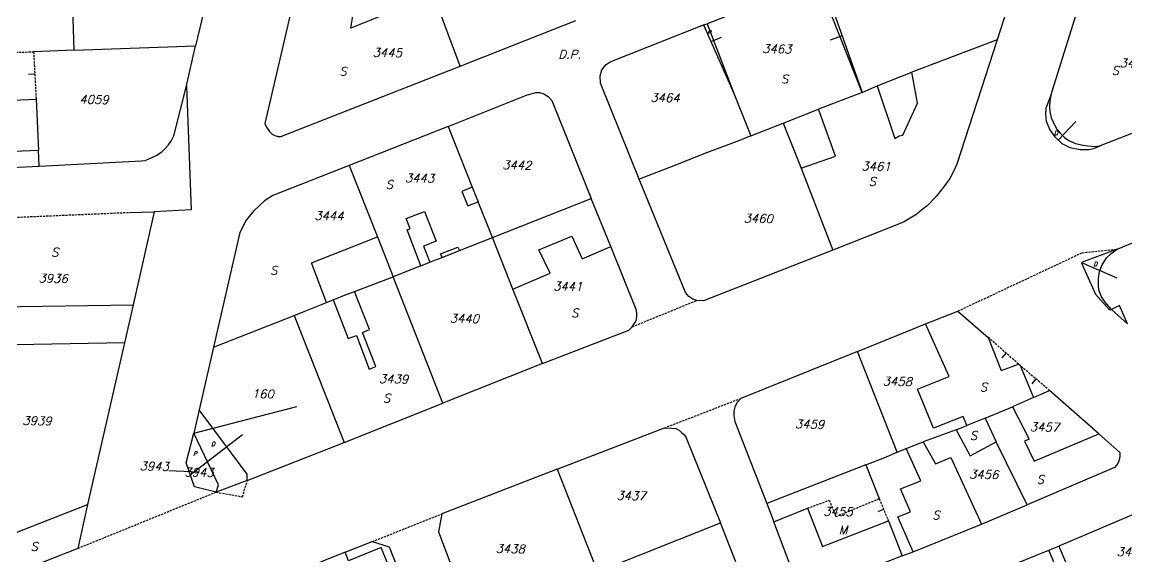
# Model space of a CAD drawing. Extents: x -334462 to -332769, y -29481 to -26664.
# Drawn here: x -334033.1 to -333903.9, y -28923.2 to -28860.6 of the extents above; entities that cross this region are included whole.
import ezdxf
from ezdxf.enums import TextEntityAlignment as Align

# ---------------------------------------------------------------- set-up
doc = ezdxf.new("R2010")
doc.units = 0
doc.header["$MEASUREMENT"] = 0
doc.linetypes.add('HIDDEN', pattern=[0.375, 0.25, -0.125])
for name, color, linetype in [('17', 7, 'CONTINUOUS'), ('18', 7, 'CONTINUOUS'), ('20', 7, 'CONTINUOUS'), ('DP$DIVIDING$LINE', 7, 'CONTINUOUS'), ('EASEMENT$BOUNDA$', 7, 'CONTINUOUS'), ('ENC$$ST$$A$$TEXT', 7, 'CONTINUOUS'), ('ENCRO$$AREA$TEXT', 7, 'CONTINUOUS'), ('ENCROACHED$WALL', 7, 'CONTINUOUS'), ('OUTER$FRAME', 7, 'CONTINUOUS'), ('PARCEL$BOUNDARY', 7, 'CONTINUOUS'), ('PARCEL$NUMBER', 7, 'CONTINUOUS'), ('STRUC$$FOOTPRINT', 7, 'CONTINUOUS')]:
    doc.layers.add(name, color=color, linetype=linetype)
doc.styles.add('ITALICT', font='ITALICT', dxfattribs={"height": 0.2})

msp = doc.modelspace()

# ---------------------------------------------------------------- linework, layer by layer
at = {"layer": '17', "color": 1, "linetype": 'Continuous'}
msp.add_line((-334031.59, -28866.72), (-334032.34, -28866.76), dxfattribs=at)
at = {"layer": '18', "color": 1, "linetype": 'Continuous'}
for p, q in [((-333917.99, -28899.37), (-333918.49, -28899.94)), ((-333914.5, -28902.4), (-333914.99, -28902.97)), ((-333932.31, -28917.68), (-333933, -28917.97))]:
    msp.add_line(p, q, dxfattribs=at)
at = {"layer": 'DP$DIVIDING$LINE', "color": 30, "linetype": 'HIDDEN'}
for p, q in [((-333961.72, -28896.31), (-333954.15, -28893.21)), ((-333957.94, -28908.13), (-333949.01, -28904.69)), ((-334026.54, -28922.24), (-334010.39, -28915.66)), ((-333992.12, -28921.45), (-333983.98, -28918.21))]:
    msp.add_line(p, q, dxfattribs=at)
for points in [[(-333923.61, -28894.46), (-333909.1, -28887.64), (-333904.99, -28887.2)], [(-334010.39, -28915.66), (-334007.29, -28916.2), (-334006.73, -28914.28)]]:
    msp.add_lwpolyline(points, dxfattribs=at)
at = {"layer": 'EASEMENT$BOUNDA$', "color": 3, "linetype": 'HIDDEN'}
msp.add_lwpolyline([(-333941.22, -28917.55), (-333938.66, -28916.61), (-333937.89, -28918.53), (-333932.83, -28916.42)], dxfattribs=at)
at = {"layer": 'ENC$$ST$$A$$TEXT', "color": 1, "linetype": 'Continuous'}
for p, q in [((-333952.49, -28862.92), (-333951.28, -28862.41)), ((-333937.15, -28862.24), (-333938.56, -28862.74)), ((-333911.88, -28874.46), (-333909.83, -28872.26)), ((-333909.18, -28888.78), (-333905.04, -28890.56))]:
    msp.add_line(p, q, dxfattribs=at)
at = {"layer": 'ENCRO$$AREA$TEXT', "color": 5, "linetype": 'Continuous'}
for p, q in [((-334013, -28908.75), (-334000.95, -28905.62)), ((-334013.41, -28913.63), (-334007.28, -28908.91))]:
    msp.add_line(p, q, dxfattribs=at)
at = {"layer": 'ENCROACHED$WALL', "color": 5, "linetype": 'Continuous'}
for p, q in [((-334012.36, -28906.04), (-334013, -28908.75)), ((-334006.73, -28914.28), (-334010.39, -28915.66))]:
    msp.add_line(p, q, dxfattribs=at)
at = {"layer": 'OUTER$FRAME', "color": 2, "linetype": 'Continuous'}
msp.add_line((-334012.37, -28913.34), (-334015.91, -28913.16), dxfattribs=at)
at = {"layer": 'PARCEL$BOUNDARY', "color": 7, "linetype": 'Continuous'}
for p, q in [((-333913.44, -28845.33), (-333919.03, -28862.69)), ((-334027, -28863.92), (-334027.41, -28850.67)), ((-333939.99, -28855.77), (-333952.96, -28860.82)), ((-333934.82, -28868.88), (-333939.99, -28855.77)), ((-333912.76, -28869.22), (-333908.52, -28855.69)), ((-333981.82, -28865.79), (-333984.97, -28857.39)), ((-333981.82, -28865.79), (-333968.31, -28860.44)), ((-333953.37, -28860.97), (-333952.96, -28860.82)), ((-333952.96, -28860.82), (-333949.8, -28869.08)), ((-333919.03, -28862.69), (-333929.02, -28866.51)), ((-334027, -28863.92), (-334031.72, -28864.11)), ((-334027, -28863.92), (-334012.8, -28863.41)), ((-334013.84, -28868.11), (-334012.8, -28863.41)), ((-333933.05, -28868.11), (-333929.02, -28866.51)), ((-333934.82, -28868.88), (-333933.05, -28868.11)), ((-333949.8, -28869.08), (-333947.83, -28873.95)), ((-333934.82, -28868.88), (-333939.92, -28870.81)), ((-333906.75, -28875.01), (-333889.74, -28868.33)), ((-334031.44, -28869.64), (-334031.14, -28875.61)), ((-333944.06, -28872.45), (-333939.92, -28870.81)), ((-333983.23, -28872.84), (-333994.8, -28877.42)), ((-333983.23, -28872.84), (-333980.42, -28879.97)), ((-333947.83, -28873.95), (-333944.06, -28872.45)), ((-333944.06, -28872.45), (-333941.95, -28877.74)), ((-334031.08, -28877.49), (-334031.14, -28875.61)), ((-334048.86, -28878.41), (-334031.08, -28877.49)), ((-333994.8, -28877.42), (-333991.49, -28885.77)), ((-333941.95, -28877.74), (-333938.23, -28887.32)), ((-333980.42, -28879.97), (-333979.74, -28881.66)), ((-333978.07, -28885.85), (-333979.74, -28881.66)), ((-333978.07, -28885.85), (-333966.51, -28881.28)), ((-333964.22, -28886.89), (-333966.51, -28881.28)), ((-334020.5, -28882.91), (-334017.62, -28882.85)), ((-334017.62, -28882.85), (-334020.07, -28893.72)), ((-333991.49, -28885.77), (-333989.67, -28890.44)), ((-333981.93, -28887.39), (-333978.07, -28885.85)), ((-333975.69, -28891.89), (-333978.07, -28885.85)), ((-333904.99, -28887.2), (-333902.52, -28886.2)), ((-333983.95, -28888.19), (-333981.93, -28887.39)), ((-333986.44, -28889.17), (-333985.38, -28888.75)), ((-333986.44, -28889.17), (-333989.67, -28890.44)), ((-333983.86, -28905.24), (-333989.67, -28890.44)), ((-333972.19, -28900.61), (-333975.69, -28891.89)), ((-334020.07, -28893.72), (-334021.08, -28898.19)), ((-333997.47, -28893.46), (-333996.7, -28893.15)), ((-334010.68, -28898.67), (-334001.25, -28894.97)), ((-334001.25, -28894.97), (-333995.42, -28909.85)), ((-333927.4, -28895.97), (-333923.61, -28894.46)), ((-333923.61, -28894.46), (-333920.07, -28897.54)), ((-333903.77, -28895.95), (-333905.65, -28894.29)), ((-333935.35, -28899.19), (-333927.4, -28895.97)), ((-334021.08, -28898.19), (-334039.04, -28898.51)), ((-334021.08, -28898.19), (-334025.44, -28917.09)), ((-334010.68, -28898.67), (-334012.36, -28906.04)), ((-333935.35, -28899.19), (-333949.01, -28904.69)), ((-333930.71, -28910.99), (-333935.35, -28899.19)), ((-333972.19, -28900.61), (-333983.86, -28905.24)), ((-333916.32, -28900.85), (-333916.53, -28900.67)), ((-333914.76, -28904.6), (-333912.89, -28903.78)), ((-333907.15, -28908.84), (-333912.89, -28903.78)), ((-333995.42, -28909.85), (-333983.86, -28905.24)), ((-333920.45, -28906.99), (-333917.25, -28905.69)), ((-333914.76, -28904.6), (-333917.25, -28905.69)), ((-333920.45, -28906.99), (-333922.58, -28907.85)), ((-333920.45, -28906.99), (-333919.13, -28909.76)), ((-333970.49, -28912.96), (-333957.94, -28908.13)), ((-333923.81, -28908.35), (-333922.58, -28907.85)), ((-333923.81, -28908.35), (-333927.67, -28909.78)), ((-334006.73, -28914.28), (-333995.42, -28909.85)), ((-333930.71, -28910.99), (-333929.67, -28910.55)), ((-333929.67, -28910.55), (-333927.67, -28909.78)), ((-333915.52, -28917.13), (-333919.13, -28909.76)), ((-333970.49, -28912.96), (-333983.98, -28918.21)), ((-333970.49, -28912.96), (-333965.78, -28924.99)), ((-333934.37, -28912.47), (-333945.97, -28916.98)), ((-333934.37, -28912.47), (-333932.83, -28916.42)), ((-334025.44, -28917.09), (-334026.54, -28922.24)), ((-333945.97, -28916.98), (-333945.16, -28919.15)), ((-333920.85, -28919.42), (-333915.52, -28917.13)), ((-333965.78, -28924.99), (-333951.39, -28919.27)), ((-333931.75, -28919.02), (-333930.12, -28923.11)), ((-333928.86, -28922.63), (-333920.85, -28919.42)), ((-334026.54, -28922.24), (-334037.82, -28926.7)), ((-333995.27, -28922.7), (-333992.12, -28921.45)), ((-333917.13, -28924.15), (-333913, -28922.45)), ((-333913, -28922.45), (-333911.83, -28921.97)), ((-333911.83, -28921.97), (-333910.14, -28925.92)), ((-333995.27, -28922.7), (-334005.62, -28926.83)), ((-333930.12, -28923.11), (-333928.86, -28922.63))]:
    msp.add_line(p, q, dxfattribs=at)
at = {"layer": 'PARCEL$BOUNDARY', "color": 2, "linetype": 'HIDDEN'}
for p, q in [((-334040.94, -28864.36), (-334031.72, -28864.11)), ((-334031.72, -28864.11), (-334031.44, -28869.64)), ((-334039.61, -28883.73), (-334020.5, -28882.91)), ((-333916.53, -28900.67), (-333920.07, -28897.54)), ((-333912.89, -28903.78), (-333916.32, -28900.85)), ((-333932.83, -28916.42), (-333931.75, -28919.02))]:
    msp.add_line(p, q, dxfattribs=at)
at = {"layer": 'PARCEL$BOUNDARY', "color": 7, "linetype": 'Continuous'}
for points in [[(-334010.97, -28855.06), (-334011.08, -28856.23), (-334012.8, -28863.41)], [(-334000.49, -28854.57), (-334004.67, -28872.51), (-334004.46, -28873.01), (-334004.3, -28873.22), (-334004.14, -28873.44), (-334003.82, -28873.74), (-334003.52, -28873.92), (-334003.11, -28874.01), (-334002.8, -28874.01), (-333981.82, -28865.79)], [(-333960.91, -28879.04), (-333965.44, -28867.77), (-333965.46, -28866.92), (-333965.28, -28866.24), (-333964.75, -28865.6), (-333964.29, -28865.28), (-333953.37, -28860.97)], [(-333919.03, -28862.69), (-333923.75, -28877.28), (-333924.06, -28877.95), (-333924.58, -28878.93), (-333925.29, -28879.96), (-333926.17, -28881.05), (-333927.21, -28882.13), (-333927.82, -28882.62), (-333928.43, -28883.11), (-333929.4, -28883.72), (-333930, -28884.06), (-333938.23, -28887.32)], [(-334031.08, -28877.49), (-334019.12, -28876.87), (-334018.66, -28876.83), (-334017.96, -28876.54), (-334017.4, -28876.27), (-334016.73, -28875.82), (-334016.29, -28875.4), (-334015.93, -28875.02), (-334015.59, -28874.5), (-334015.32, -28873.94), (-334013.84, -28868.11)], [(-334013.84, -28868.11), (-334013.29, -28882.62), (-334017.62, -28882.85)], [(-333983.23, -28872.84), (-333974.09, -28869.18), (-333972.99, -28868.86), (-333972.54, -28868.89), (-333972.05, -28869.03), (-333971.54, -28869.33), (-333971.1, -28869.82), (-333966.51, -28881.28)], [(-333912.76, -28869.22), (-333912.85, -28869.87), (-333912.91, -28870.52), (-333912.86, -28871.11), (-333912.72, -28871.83), (-333912.42, -28872.51), (-333912.05, -28873.18), (-333911.65, -28873.64), (-333911.16, -28874.16), (-333910.66, -28874.49), (-333909.86, -28874.86), (-333908.98, -28875.04), (-333908.42, -28875.12), (-333907.46, -28875.19), (-333906.94, -28875.08), (-333906.75, -28875.01)], [(-333947.83, -28873.95), (-333949.18, -28874.49), (-333953.04, -28875.94), (-333956.86, -28877.47), (-333960.91, -28879.04)], [(-333994.8, -28877.42), (-334003.73, -28880.95), (-334004.73, -28881.57), (-334005.99, -28882.75), (-334006.85, -28883.84), (-334007.62, -28885.28), (-334010.68, -28898.67)], [(-333954.15, -28893.21), (-333954.61, -28893.06), (-333955.08, -28892.77), (-333955.49, -28892.29), (-333960.91, -28879.04)], [(-333961.72, -28896.31), (-333961.41, -28895.85), (-333961.26, -28895.56), (-333961.18, -28895.11), (-333961.18, -28894.69), (-333961.26, -28894.29), (-333964.22, -28886.89)], [(-333938.23, -28887.32), (-333953.39, -28893.26), (-333954.15, -28893.21)], [(-333905.65, -28894.29), (-333906.4, -28893.43), (-333906.85, -28892.72), (-333907.08, -28892.08), (-333907.16, -28891.58), (-333907.18, -28890.64), (-333907.06, -28889.85), (-333906.76, -28889.06), (-333906.24, -28888.22), (-333905.7, -28887.72), (-333904.99, -28887.2)], [(-333985.38, -28888.75), (-333984.78, -28888.51), (-333983.95, -28888.19)], [(-333994.2, -28892.17), (-333989.99, -28890.56), (-333989.67, -28890.44)], [(-333996.7, -28893.15), (-333995.15, -28892.53), (-333994.2, -28892.17)], [(-334001.25, -28894.97), (-334000, -28894.48), (-333997.47, -28893.46)], [(-333972.19, -28900.61), (-333962.1, -28896.7), (-333961.72, -28896.31)], [(-333949.01, -28904.69), (-333949.47, -28905.2), (-333949.71, -28905.7), (-333949.81, -28906.18), (-333949.81, -28906.69), (-333949.71, -28907.38), (-333945.97, -28916.98)], [(-334006.73, -28914.28), (-334006.76, -28913.57), (-334012.36, -28906.04)], [(-333957.94, -28908.13), (-333957.11, -28908.16), (-333956.6, -28908.23), (-333956.2, -28908.44), (-333955.91, -28908.7), (-333955.64, -28908.93), (-333955.41, -28909.31), (-333951.39, -28919.27)], [(-334010.39, -28915.66), (-334012.91, -28915.05), (-334013.9, -28912.22), (-334013, -28908.75)], [(-334010.39, -28915.66), (-334010.1, -28914.8), (-334013, -28908.75)], [(-333907.15, -28908.84), (-333904.7, -28911.02), (-333904.68, -28911.43), (-333904.76, -28911.88), (-333904.91, -28912.3), (-333905.3, -28912.77), (-333915.52, -28917.13)], [(-333934.37, -28912.47), (-333932.15, -28911.61), (-333930.71, -28910.99)], [(-333889.21, -28924.6), (-333897.22, -28917.66), (-333898.16, -28917.22), (-333898.65, -28917.05), (-333899.19, -28917), (-333899.75, -28917.02), (-333900.35, -28917.11), (-333911.83, -28921.97)], [(-333983.98, -28918.21), (-333984.38, -28920.3), (-333980.34, -28930.97)], [(-333961.35, -28935.92), (-333948.74, -28930.84), (-333948.4, -28930.59), (-333948.07, -28930.21), (-333947.89, -28929.87), (-333947.78, -28929.54), (-333947.71, -28929.18), (-333947.75, -28928.71), (-333947.88, -28928.24), (-333951.39, -28919.27)], [(-333930.12, -28923.11), (-333940.21, -28927.11), (-333940.67, -28927.26), (-333941.15, -28927.26), (-333941.46, -28927.14), (-333941.81, -28926.98), (-333942.15, -28926.63), (-333942.6, -28925.83), (-333945.16, -28919.15)], [(-333992.12, -28921.45), (-333990.13, -28922.08), (-333985.81, -28933.08)]]:
    msp.add_lwpolyline(points, dxfattribs=at)
at = {"layer": 'STRUC$$FOOTPRINT', "color": 1, "linetype": 'Continuous'}
for p, q in [((-333953.37, -28860.97), (-333949.8, -28869.08)), ((-334049.22, -28870.45), (-334031.44, -28869.64)), ((-334039.16, -28894.04), (-334020.07, -28893.72)), ((-333916.32, -28900.85), (-333914.76, -28904.6)), ((-334038.01, -28922.07), (-334025.44, -28917.09)), ((-333945.16, -28919.15), (-333941.22, -28917.55))]:
    msp.add_line(p, q, dxfattribs=at)
for points in [[(-333984.97, -28857.39), (-333994.64, -28861.33), (-333994.03, -28857.77), (-333991.65, -28858.14), (-333991.27, -28856.27)], [(-333939.99, -28855.77), (-333939.48, -28855.6), (-333934.82, -28868.88)], [(-333933.05, -28868.11), (-333930.98, -28874.25), (-333930.49, -28873.94), (-333930.08, -28873.88), (-333928.35, -28870.14), (-333929.02, -28866.51)], [(-333912.76, -28869.22), (-333913.32, -28870.72), (-333913.38, -28871.46), (-333913.28, -28872.25), (-333912.87, -28873.25), (-333912.3, -28874.06), (-333911.45, -28874.86), (-333910.51, -28875.33), (-333909.31, -28875.55), (-333908.29, -28875.53), (-333907.96, -28875.46), (-333907.62, -28875.39), (-333906.75, -28875.01)], [(-333941.95, -28877.74), (-333937.94, -28876.33), (-333939.92, -28870.81)], [(-334048.91, -28876.91), (-334039.74, -28876.61), (-334039.76, -28875.98), (-334031.14, -28875.61)], [(-333980.42, -28879.97), (-333981.64, -28880.47), (-333980.93, -28882.14), (-333979.74, -28881.66)], [(-333986.44, -28889.17), (-333988.03, -28884.97), (-333987.68, -28884.83), (-333988.15, -28883.63), (-333985.99, -28882.79), (-333984.65, -28886.28), (-333986.14, -28886.87), (-333985.38, -28888.75)], [(-333997.47, -28893.46), (-333999.23, -28888.83), (-333991.49, -28885.77)], [(-333975.69, -28891.89), (-333971.32, -28890.03), (-333972.63, -28887.31), (-333968.78, -28885.69), (-333967.57, -28888.33), (-333964.22, -28886.89)], [(-333983.95, -28888.19), (-333984.12, -28887.76), (-333982.09, -28886.97), (-333981.93, -28887.39)], [(-333904.99, -28887.2), (-333909.18, -28888.78), (-333909.08, -28889), (-333907.54, -28892.47), (-333905.93, -28894.29), (-333905.65, -28894.29)], [(-333996.7, -28893.15), (-333994.95, -28897.69), (-333993.97, -28897.32), (-333992.46, -28901.25), (-333991.69, -28900.95), (-333993.24, -28896.97), (-333992.44, -28896.63), (-333994.2, -28892.17)], [(-333903.77, -28895.95), (-333904.73, -28893.83), (-333905.65, -28894.29)], [(-333922.58, -28907.85), (-333923.01, -28906.82), (-333926.46, -28908.17), (-333928.36, -28903.61), (-333924.64, -28902.13), (-333927.4, -28895.97)], [(-333920.07, -28897.54), (-333918.55, -28901.41), (-333916.53, -28900.67)], [(-333917.25, -28905.69), (-333915.3, -28909.44), (-333915.84, -28909.68), (-333914.69, -28912.02), (-333907.15, -28908.84)], [(-333923.81, -28908.35), (-333922.18, -28911.41), (-333919.13, -28909.76)], [(-333928.86, -28922.63), (-333930.63, -28918.57), (-333929.16, -28917.98), (-333930.33, -28915.28), (-333927.96, -28914.34), (-333929.67, -28910.55)], [(-333927.67, -28909.78), (-333926.26, -28912.35), (-333924.45, -28911.61), (-333920.85, -28919.42)], [(-333941.22, -28917.55), (-333939.44, -28922.01), (-333931.75, -28919.02)], [(-334003.73, -28931.42), (-334001.98, -28930.73), (-334001.21, -28932.78), (-333997.65, -28931.33), (-333997.5, -28931.73), (-333992.27, -28929.65), (-333991.91, -28930.48), (-333988.25, -28929.1), (-333991.07, -28922.14), (-333994.89, -28923.69), (-333995.27, -28922.7)], [(-333910.14, -28925.92), (-333911.31, -28926.45), (-333913, -28922.45)]]:
    msp.add_lwpolyline(points, dxfattribs=at)

# ---------------------------------------------------------------- texts
at = {"layer": '20', "color": 2, "linetype": 'Continuous', "style": 'ITALICT'}
msp.add_text('3943', height=1, rotation=358.9678, dxfattribs=at).set_placement((-334015.91, -28913.16), align=Align.RIGHT)
at = {"layer": 'DP$DIVIDING$LINE', "color": 2, "linetype": 'Continuous', "style": 'ITALICT'}
msp.add_text('D.P.', height=1, dxfattribs=at).set_placement((-333969.02, -28864.4), align=Align.MIDDLE)
at = {"layer": 'EASEMENT$BOUNDA$', "color": 3, "linetype": 'Continuous', "style": 'ITALICT'}
msp.add_text('M', height=1, dxfattribs=at).set_placement((-333937.05, -28920.09), align=Align.MIDDLE)
at = {"layer": 'ENC$$ST$$A$$TEXT', "color": 1, "linetype": 'Continuous', "style": 'ITALICT'}
for s, p in [('P', (-333952.72, -28861.86)), ('D', (-333912.15, -28873.61)), ('D', (-333907.54, -28888.96))]:
    msp.add_text(s, height=0.5, dxfattribs=at).set_placement(p, align=Align.MIDDLE)
at = {"layer": 'ENCRO$$AREA$TEXT', "color": 5, "linetype": 'Continuous', "style": 'ITALICT'}
for s, p in [('D', (-334010.73, -28910.02)), ('P', (-334012.84, -28911.16))]:
    msp.add_text(s, height=0.5, dxfattribs=at).set_placement(p, align=Align.MIDDLE)
at = {"layer": 'PARCEL$NUMBER', "color": 7, "linetype": 'Continuous', "style": 'ITALICT'}
for s, p in [('3445', (-333990.36, -28864.21)), ('3463', (-333944.79, -28863.77)), ('3466', (-333902.99, -28865.45)), ('4059', (-334024.65, -28869.7)), ('3464', (-333957.87, -28869.49)), ('3442', (-333975.2, -28877.37)), ('3461', (-333933.19, -28877.52)), ('3443', (-333986.58, -28878.9)), ('3444', (-333997.17, -28883.31)), ('3460', (-333946.97, -28883.62)), ('3936', (-334029.44, -28890.64)), ('3441', (-333969.24, -28891.57)), ('3440', (-333981.34, -28895.34)), ('3439', (-333989.62, -28902.41)), ('3458', (-333930.7, -28902.7)), ('160', (-334004.91, -28904.15)), ('3939', (-334031.33, -28907.31)), ('3459', (-333940.97, -28907.71)), ('3457', (-333913.49, -28908.04)), ('3456', (-333920.59, -28913.59)), ('3437', (-333961.84, -28916.08)), ('3455', (-333937.65, -28917.94)), ('3438', (-333975.98, -28922.29)), ('3452', (-333903.35, -28922.66))]:
    msp.add_text(s, height=1, rotation=358.9678, dxfattribs=at).set_placement(p, align=Align.MIDDLE)
at = {"layer": 'PARCEL$NUMBER', "color": 2, "linetype": 'Continuous', "style": 'ITALICT'}
msp.add_text('3943', height=1, rotation=358.9678, dxfattribs=at).set_placement((-334012.37, -28913.34), align=Align.MIDDLE)
at = {"layer": 'STRUC$$FOOTPRINT', "color": 1, "linetype": 'Continuous', "style": 'ITALICT'}
for p in [(-333995.54, -28866.4), (-333943.89, -28867.29), (-333905.2, -28866.3), (-333990.12, -28879.65), (-333933.64, -28879.29), (-334029.24, -28887.57), (-334003.64, -28889.69), (-333968.43, -28894.68), (-333920.62, -28903.36), (-333990.43, -28904.66), (-333921.8, -28909.03), (-333913.98, -28914.17), (-333926.18, -28918.35), (-334031.66, -28922.03)]:
    msp.add_text('S', height=1, dxfattribs=at).set_placement(p, align=Align.MIDDLE)

doc.saveas('drawing.dxf')
